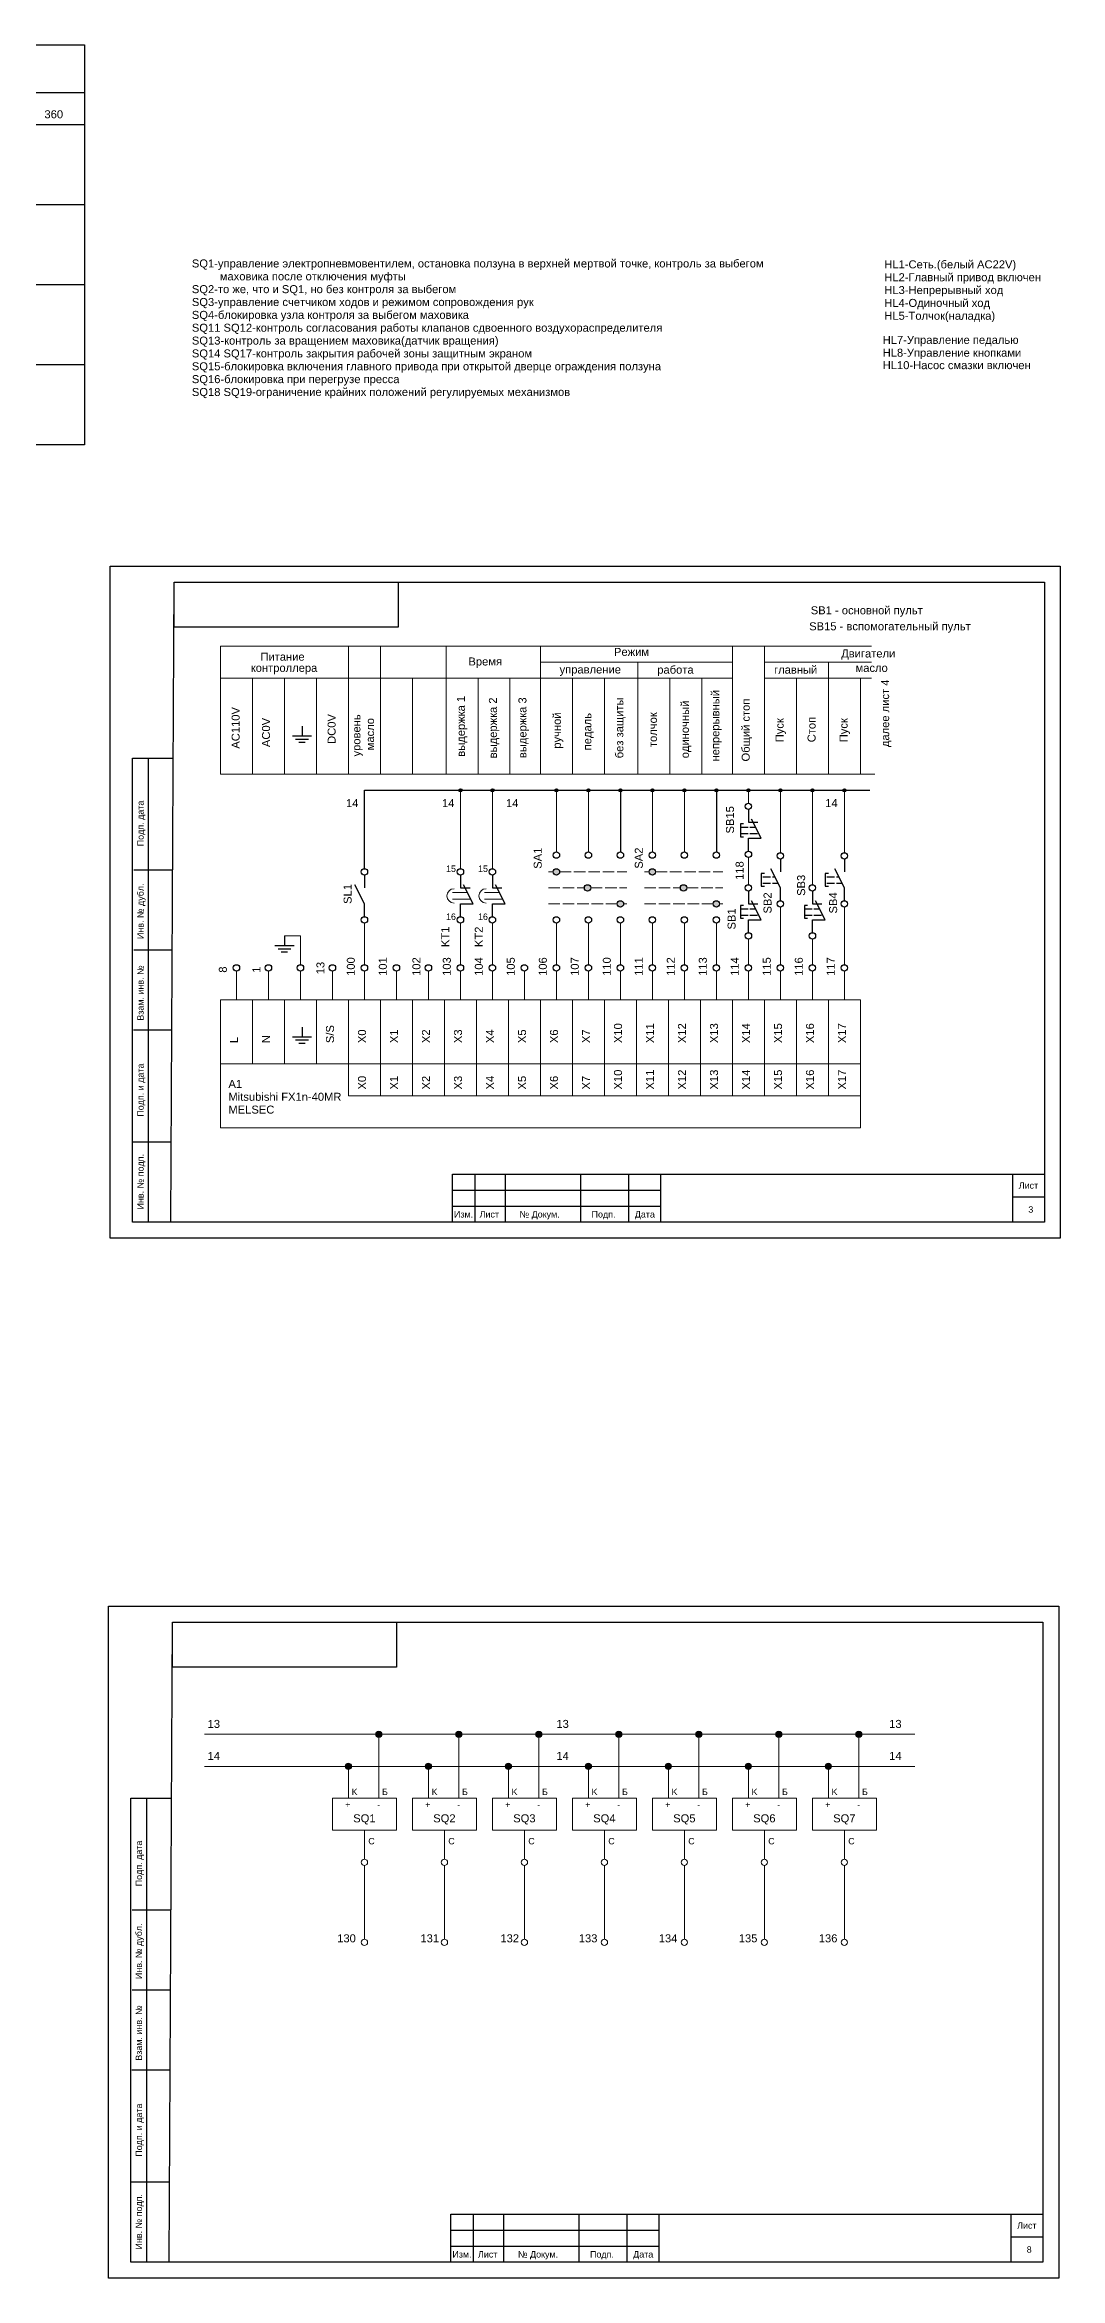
# Model space of a CAD drawing. Header units: millimetres. Extents: x 1674 to 4134, y 3039 to 4124.
# Drawn here: x 2306 to 2623, y 3290 to 3988 of the extents above; entities that cross this region are included whole.
import ezdxf

# ---------------------------------------------------------------- set-up
doc = ezdxf.new("R2010")
doc.units = ezdxf.units.MM
doc.linetypes.add('ACAD_ISO02W100', pattern=[15, 12, -3])
doc.layers.add('Аппаратура', color=7, linetype='Continuous', lineweight=20)
doc.layers.add('Рамки', color=7, linetype='Continuous', lineweight=25)
doc.styles.get("Standard").update_dxf_attribs({"font": 'arial.ttf'})
pattern_1 = [(90, (0.5, -0.5), (6, -4e-16), [10, -2]), (90, (2.5, -2.5), (6, -4e-16), [6, -1.5, 3, -1.5]), (90, (4.5, -5.5), (6, -4e-16), [10, -2])]
pattern_2 = [(90, (30.5, -0.5), (6, -4e-16), [10, -2]), (90, (32.5, -2.5), (6, -4e-16), [6, -1.5, 3, -1.5]), (90, (34.5, -5.5), (6, -4e-16), [10, -2])]

msp = doc.modelspace()

# ---------------------------------------------------------------- hatches: boundary and pattern name
h = msp.add_hatch(color=256)
h.dxf.hatch_style = 1
h.paths.add_polyline_path([(2436, 3755, 1), (2435, 3755, 1)])
h = msp.add_hatch(color=256)
h.dxf.hatch_style = 1
h.paths.add_polyline_path([(2446, 3755, 1), (2445, 3755, 1)])
h = msp.add_hatch(color=256)
h.dxf.hatch_style = 1
h.paths.add_polyline_path([(2466, 3755, 1), (2465, 3755, 1)])
h = msp.add_hatch(color=256)
h.dxf.hatch_style = 1
h.paths.add_polyline_path([(2476, 3755, 1), (2475, 3755, 1)])
h = msp.add_hatch(color=256)
h.dxf.hatch_style = 1
h.paths.add_polyline_path([(2486, 3755, 1), (2485, 3755, 1)])
h = msp.add_hatch(color=256)
h.dxf.hatch_style = 1
h.paths.add_polyline_path([(2496, 3755, 1), (2495, 3755, 1)])
h = msp.add_hatch(color=256)
h.dxf.hatch_style = 1
h.paths.add_polyline_path([(2506, 3755, 1), (2505, 3755, 1)])
h = msp.add_hatch(color=256)
h.dxf.hatch_style = 1
h.paths.add_polyline_path([(2516, 3755, 1), (2515, 3755, 1)])
h = msp.add_hatch(color=256)
h.dxf.hatch_style = 1
h.paths.add_polyline_path([(2526, 3755, 1), (2525, 3755, 1)])
h = msp.add_hatch(color=256)
h.dxf.hatch_style = 1
h.paths.add_polyline_path([(2536, 3755, 1), (2535, 3755, 1)])
h = msp.add_hatch(color=256)
h.dxf.hatch_style = 1
h.paths.add_polyline_path([(2546, 3755, 1), (2545, 3755, 1)])
h = msp.add_hatch(color=256)
h.dxf.hatch_style = 1
h.paths.add_polyline_path([(2556, 3755, 1), (2555, 3755, 1)])
at = {"layer": 'Аппаратура'}
h = msp.add_hatch(dxfattribs=at)
h.set_pattern_fill('GOST_WOOD')
h.set_pattern_definition(pattern_1)
h.paths.add_polyline_path([(2466.5, 3729.5), (2464.5, 3729.5, 1)])
h.paths.add_polyline_path([(2464.5, 3729.5), (2466.5, 3729.5, 1)])
h.paths.add_polyline_path([(2474.25, 3724.5), (2476.25, 3724.5, 1)])
h = msp.add_hatch(dxfattribs=at)
h.set_pattern_fill('GOST_WOOD')
h.set_pattern_definition(pattern_1)
h.paths.add_polyline_path([(2464.5, 3729.5), (2466.5, 3729.5, 1)])
h.paths.add_polyline_path([(2466.5, 3729.5), (2464.5, 3729.5, 1)])
h.paths.add_polyline_path([(2476.25, 3724.5), (2474.25, 3724.5, 1)])
h.paths.add_polyline_path([(2474.25, 3724.5), (2476.25, 3724.5, 1)])
h = msp.add_hatch(dxfattribs=at)
h.set_pattern_fill('GOST_WOOD')
h.set_pattern_definition(pattern_1)
h.paths.add_polyline_path([(2466.5, 3729.5, 1), (2464.5, 3729.5, 1)])
h.paths.add_polyline_path([(2476.25, 3724.5, 1), (2474.25, 3724.5, 1)])
h = msp.add_hatch(color=256, dxfattribs=at)
h.dxf.hatch_style = 1
h.set_gradient(color1=(255, 255, 255), tint=1)
h.paths.add_polyline_path([(2466.5, 3729.5, 1), (2464.5, 3729.5, 1)])
h.paths.add_polyline_path([(2474.25, 3724.5, 1), (2476.25, 3724.5, 1)])
h.paths.add_polyline_path([(2486.5, 3719.5, 1), (2484.5, 3719.5, 1)])
h = msp.add_hatch(dxfattribs=at)
h.set_pattern_fill('GOST_WOOD')
h.set_pattern_definition(pattern_2)
h.paths.add_polyline_path([(2496.5, 3729.5), (2494.5, 3729.5, 1)])
h.paths.add_polyline_path([(2494.5, 3729.5), (2496.5, 3729.5, 1)])
h.paths.add_polyline_path([(2504.25, 3724.5), (2506.25, 3724.5, 1)])
h = msp.add_hatch(dxfattribs=at)
h.set_pattern_fill('GOST_WOOD')
h.set_pattern_definition(pattern_2)
h.paths.add_polyline_path([(2494.5, 3729.5), (2496.5, 3729.5, 1)])
h.paths.add_polyline_path([(2496.5, 3729.5), (2494.5, 3729.5, 1)])
h.paths.add_polyline_path([(2506.25, 3724.5), (2504.25, 3724.5, 1)])
h.paths.add_polyline_path([(2504.25, 3724.5), (2506.25, 3724.5, 1)])
h = msp.add_hatch(dxfattribs=at)
h.set_pattern_fill('GOST_WOOD')
h.set_pattern_definition(pattern_2)
h.paths.add_polyline_path([(2496.5, 3729.5, 1), (2494.5, 3729.5, 1)])
h.paths.add_polyline_path([(2506.25, 3724.5, 1), (2504.25, 3724.5, 1)])
h = msp.add_hatch(color=256, dxfattribs=at)
h.dxf.hatch_style = 1
h.set_gradient(color1=(255, 255, 255), tint=1)
h.paths.add_polyline_path([(2496.5, 3729.5, 1), (2494.5, 3729.5, 1)])
h.paths.add_polyline_path([(2504.25, 3724.5, 1), (2506.25, 3724.5, 1)])
h.paths.add_polyline_path([(2516.5, 3719.5, 1), (2514.5, 3719.5, 1)])
h = msp.add_hatch(color=256, dxfattribs=at)
h.dxf.hatch_style = 1
h.paths.add_polyline_path([(2411, 3460, 1), (2409, 3460, 1)])
h = msp.add_hatch(color=256, dxfattribs=at)
h.dxf.hatch_style = 1
h.paths.add_polyline_path([(2436, 3460, 1), (2434, 3460, 1)])
h = msp.add_hatch(color=256, dxfattribs=at)
h.dxf.hatch_style = 1
h.paths.add_polyline_path([(2461, 3460, 1), (2459, 3460, 1)])
h = msp.add_hatch(color=256, dxfattribs=at)
h.dxf.hatch_style = 1
h.paths.add_polyline_path([(2486, 3460, 1), (2484, 3460, 1)])
h = msp.add_hatch(color=256, dxfattribs=at)
h.dxf.hatch_style = 1
h.paths.add_polyline_path([(2511, 3460, 1), (2509, 3460, 1)])
h = msp.add_hatch(color=256, dxfattribs=at)
h.dxf.hatch_style = 1
h.paths.add_polyline_path([(2536, 3460, 1), (2534, 3460, 1)])
h = msp.add_hatch(color=256, dxfattribs=at)
h.dxf.hatch_style = 1
h.paths.add_polyline_path([(2561, 3460, 1), (2559, 3460, 1)])
h = msp.add_hatch(color=256, dxfattribs=at)
h.dxf.hatch_style = 1
h.paths.add_polyline_path([(2401.5, 3450, 1), (2399.5, 3450, 1)])
h = msp.add_hatch(color=256, dxfattribs=at)
h.dxf.hatch_style = 1
h.paths.add_polyline_path([(2426.5, 3450, 1), (2424.5, 3450, 1)])
h = msp.add_hatch(color=256, dxfattribs=at)
h.dxf.hatch_style = 1
h.paths.add_polyline_path([(2451.5, 3450, 1), (2449.5, 3450, 1)])
h = msp.add_hatch(color=256, dxfattribs=at)
h.dxf.hatch_style = 1
h.paths.add_polyline_path([(2476.5, 3450, 1), (2474.5, 3450, 1)])
h = msp.add_hatch(color=256, dxfattribs=at)
h.dxf.hatch_style = 1
h.paths.add_polyline_path([(2501.5, 3450, 1), (2499.5, 3450, 1)])
h = msp.add_hatch(color=256, dxfattribs=at)
h.dxf.hatch_style = 1
h.paths.add_polyline_path([(2526.5, 3450, 1), (2524.5, 3450, 1)])
h = msp.add_hatch(color=256, dxfattribs=at)
h.dxf.hatch_style = 1
h.paths.add_polyline_path([(2551.5, 3450, 1), (2549.5, 3450, 1)])

# ---------------------------------------------------------------- linework, layer by layer
for p, q in [((2180.5, 3988), (2318, 3988)), ((2205.5, 3988), (2318, 3988)), ((2305.5, 3988), (2318, 3988)), ((2318, 3988), (2318, 3963)), ((2318, 3988), (2318, 3973)), ((2318, 3973), (2193.5, 3973)), ((2318, 3963), (2168.5, 3963)), ((2318, 3963), (2318, 3938)), ((2318, 3938), (2168.5, 3938)), ((2318, 3938), (2318, 3913)), ((2318, 3913), (2168.5, 3913)), ((2318, 3913), (2318, 3888)), ((2318, 3888), (2168.5, 3888)), ((2318, 3888), (2318, 3863)), ((2318, 3863), (2180.5, 3863)), ((2318, 3863), (2305.5, 3863)), ((2383, 3772), (2389, 3772)), ((2384, 3771), (2388, 3771)), ((2385, 3770), (2387, 3770)), ((2386, 3775), (2386, 3772)), ((2405.5, 3730.5), (2405.5, 3755)), ((2405.5, 3755), (2563.5, 3755)), ((2485.5, 3754.5), (2485.5, 3735.75)), ((2515.5, 3754.5), (2515.5, 3735.75)), ((2525.5, 3749), (2525.5, 3745)), ((2524, 3744.5), (2523, 3744.5)), ((2523, 3744.5), (2523, 3740.5)), ((2525.5, 3745), (2528.5, 3745)), ((2529.5, 3740), (2526.5, 3746)), ((2523, 3740.5), (2524, 3740.5)), ((2525.5, 3736), (2525.5, 3740)), ((2525.5, 3740), (2529.5, 3740)), ((2405.5, 3728.5), (2405.5, 3724.5)), ((2435.5, 3728.5), (2435.5, 3724.5)), ((2445.5, 3728.5), (2445.5, 3724.5)), ((2530.5, 3729), (2529.5, 3729)), ((2529.5, 3729), (2529.5, 3725)), ((2535.5, 3724.5), (2532.5, 3730.5)), ((2535.5, 3733.5), (2535.5, 3729.5)), ((2550.5, 3729), (2549.5, 3729)), ((2549.5, 3729), (2549.5, 3725)), ((2555.5, 3724.5), (2552.5, 3730.5)), ((2555.5, 3733.5), (2555.5, 3729.5)), ((2405.5, 3719.5), (2402.5, 3725.5)), ((2435.5, 3724.5), (2438.5, 3724.5)), ((2439.5, 3719.5), (2436.5, 3725.5)), ((2445.5, 3724.5), (2448.5, 3724.5)), ((2449.5, 3719.5), (2446.5, 3725.5)), ((2525.5, 3723.5), (2525.5, 3719.5)), ((2529.5, 3714.5), (2526.5, 3720.5)), ((2529.5, 3725), (2530.5, 3725)), ((2535.5, 3720.5), (2535.5, 3724.5)), ((2545.5, 3723.5), (2545.5, 3719.5)), ((2549.5, 3714.5), (2546.5, 3720.5)), ((2549.5, 3725), (2550.5, 3725)), ((2555.5, 3720.5), (2555.5, 3724.5)), ((2405.5, 3715.5), (2405.5, 3719.5)), ((2435.5, 3715.5), (2435.5, 3719.5)), ((2435.5, 3719.5), (2439.5, 3719.5)), ((2445.5, 3715.5), (2445.5, 3719.5)), ((2445.5, 3719.5), (2449.5, 3719.5)), ((2524, 3719), (2523, 3719)), ((2523, 3719), (2523, 3715)), ((2523, 3715), (2524, 3715)), ((2525.5, 3719.5), (2528.5, 3719.5)), ((2525.5, 3710.5), (2525.5, 3714.5)), ((2525.5, 3714.5), (2529.5, 3714.5)), ((2544, 3719), (2543, 3719)), ((2543, 3719), (2543, 3715)), ((2543, 3715), (2544, 3715)), ((2545.5, 3719.5), (2548.5, 3719.5)), ((2545.5, 3710.5), (2545.5, 3714.5)), ((2545.5, 3714.5), (2549.5, 3714.5)), ((2377.5, 3706.5), (2383.5, 3706.5)), ((2380.5, 3709.5), (2380.5, 3706.5)), ((2378.5, 3705.5), (2382.5, 3705.5)), ((2379.5, 3704.5), (2381.5, 3704.5)), ((2386, 3681), (2386, 3678)), ((2383, 3678), (2389, 3678)), ((2384, 3677), (2388, 3677)), ((2385, 3676), (2387, 3676))]:
    msp.add_line(p, q)
at = {"linetype": 'ACAD_ISO02W100', "ltscale": 0.2}
for p, q in [((2523, 3743.5), (2527.75, 3743.5)), ((2523, 3741.5), (2528.75, 3741.5)), ((2530, 3728), (2533.75, 3728)), ((2550, 3728), (2553.75, 3728)), ((2530, 3726), (2534.75, 3726)), ((2550, 3726), (2554.75, 3726)), ((2523, 3718), (2527.75, 3718)), ((2523, 3716), (2528.75, 3716)), ((2543, 3718), (2547.75, 3718)), ((2543, 3716), (2548.75, 3716))]:
    msp.add_line(p, q, dxfattribs=at)
for centre, radius in [((2435.5, 3755), 0.5), ((2445.5, 3755), 0.5), ((2465.5, 3755), 0.5), ((2475.5, 3755), 0.5), ((2485.5, 3755), 0.5), ((2495.5, 3755), 0.5), ((2505.5, 3755), 0.5), ((2515.5, 3755), 0.5), ((2525.5, 3755), 0.5), ((2535.5, 3755), 0.5), ((2545.5, 3755), 0.5), ((2555.5, 3755), 0.5), ((2525.5, 3750), 1), ((2465.5, 3734.75), 1), ((2475.5, 3734.75), 1), ((2485.5, 3734.75), 1), ((2495.5, 3734.75), 1), ((2505.5, 3734.75), 1), ((2515.5, 3734.75), 1), ((2525.52, 3735), 1), ((2535.5, 3734.5), 1), ((2555.5, 3734.5), 1), ((2405.5, 3729.5), 1), ((2435.5, 3729.5), 1), ((2445.5, 3729.5), 1), ((2465.5, 3729.5), 1), ((2495.5, 3729.5), 1), ((2475.25, 3724.5), 1), ((2485.5, 3719.5), 1), ((2505.25, 3724.5), 1), ((2515.5, 3719.5), 1), ((2525.5, 3724.5), 1), ((2535.5, 3719.5), 1), ((2545.5, 3724.5), 1), ((2555.5, 3719.5), 1), ((2405.5, 3714.5), 1), ((2435.5, 3714.5), 1), ((2445.5, 3714.5), 1), ((2465.5, 3714.5), 1), ((2475.5, 3714.5), 1), ((2485.5, 3714.5), 1), ((2495.5, 3714.5), 1), ((2505.5, 3714.5), 1), ((2515.5, 3714.5), 1), ((2525.52, 3709.5), 1), ((2545.52, 3709.5), 1), ((2365.5, 3699.5), 1), ((2375.5, 3699.5), 1), ((2385.5, 3699.5), 1), ((2395.5, 3699.5), 1), ((2405.5, 3699.5), 1), ((2415.5, 3699.5), 1), ((2425.5, 3699.5), 1), ((2435.5, 3699.5), 1), ((2445.5, 3699.5), 1), ((2455.5, 3699.5), 1), ((2465.5, 3699.5), 1), ((2475.5, 3699.5), 1), ((2485.5, 3699.5), 1), ((2495.5, 3699.5), 1), ((2505.5, 3699.5), 1), ((2515.5, 3699.5), 1), ((2525.5, 3699.5), 1), ((2535.5, 3699.5), 1), ((2545.5, 3699.5), 1), ((2555.5, 3699.5), 1)]:
    msp.add_circle(centre, radius)
at = {"layer": 'Аппаратура'}
for p, q in [((2460.5, 3800), (2360.5, 3800)), ((2360.5, 3760), (2360.5, 3800)), ((2400.5, 3800), (2400.5, 3790)), ((2410.5, 3760), (2410.5, 3800)), ((2431, 3800), (2431, 3790)), ((2460.5, 3800), (2460.5, 3790)), ((2564, 3800), (2460.5, 3800)), ((2460.5, 3790), (2460.5, 3800)), ((2520.5, 3790), (2520.5, 3800)), ((2530.5, 3790), (2530.5, 3800)), ((2460.5, 3795), (2520.5, 3795)), ((2491, 3795), (2491, 3790)), ((2530.5, 3795), (2564, 3795)), ((2550.5, 3760), (2550.5, 3795)), ((2360.5, 3790), (2460.5, 3790)), ((2370.5, 3760), (2370.5, 3790)), ((2380.5, 3760), (2380.5, 3790)), ((2390.5, 3760), (2390.5, 3790)), ((2400.5, 3790), (2400.5, 3760)), ((2400.5, 3760), (2400.5, 3790)), ((2420.5, 3760), (2420.5, 3790)), ((2431, 3760), (2431, 3790)), ((2441, 3760), (2441, 3790)), ((2451, 3760), (2451, 3790)), ((2460.5, 3790), (2520.5, 3790)), ((2460.5, 3790), (2460.5, 3760)), ((2460.5, 3760), (2460.5, 3790)), ((2470.5, 3760), (2470.5, 3790)), ((2480.5, 3760), (2480.5, 3790)), ((2491, 3760), (2491, 3790)), ((2501, 3760), (2501, 3790)), ((2511, 3760), (2511, 3790)), ((2520.5, 3760), (2520.5, 3790)), ((2520.5, 3760), (2520.5, 3790)), ((2530.5, 3790), (2564, 3790)), ((2530.5, 3760), (2530.5, 3790)), ((2540.5, 3760), (2540.5, 3790)), ((2560.5, 3760), (2560.5, 3790)), ((2360.5, 3760), (2460.5, 3760)), ((2460.5, 3760), (2565, 3760)), ((2435.5, 3730.5), (2435.5, 3754.5)), ((2445.5, 3730.5), (2445.5, 3754.5)), ((2465.5, 3735.75), (2465.5, 3754.5)), ((2475.5, 3735.75), (2475.5, 3754.5)), ((2495.5, 3735.75), (2495.5, 3754.5)), ((2505.5, 3735.75), (2505.5, 3754.5)), ((2525.5, 3751), (2525.5, 3755)), ((2535.5, 3735.5), (2535.5, 3754.5)), ((2545.5, 3725.5), (2545.5, 3754.5)), ((2555.5, 3735.5), (2555.5, 3754.5)), ((2525.5, 3725.5), (2525.51, 3734)), ((2437.7, 3723.1), (2433, 3723.1)), ((2438.75, 3721), (2433, 3721)), ((2447.7, 3723.1), (2443, 3723.1)), ((2448.75, 3721), (2443, 3721)), ((2405.5, 3713.5), (2405.5, 3700.5)), ((2435.5, 3713.5), (2435.5, 3700.5)), ((2445.5, 3713.5), (2445.5, 3700.5)), ((2465.5, 3713.5), (2465.5, 3700.5)), ((2475.5, 3713.5), (2475.5, 3700.5)), ((2485.5, 3713.5), (2485.5, 3700.5)), ((2495.5, 3713.5), (2495.5, 3700.5)), ((2505.5, 3713.5), (2505.5, 3700.5)), ((2515.5, 3713.5), (2515.5, 3700.5)), ((2535.5, 3718.5), (2535.5, 3700.5)), ((2555.5, 3718.5), (2555.5, 3700.5)), ((2385.5, 3709.5), (2380.5, 3709.5)), ((2385.5, 3700.5), (2385.5, 3709.5)), ((2525.52, 3708.5), (2525.55, 3700.39)), ((2545.5, 3708.5), (2545.55, 3700.39)), ((2365.5, 3689.5), (2365.5, 3698.5)), ((2375.5, 3689.5), (2375.5, 3698.5)), ((2385.5, 3689.5), (2385.5, 3698.5)), ((2395.5, 3689.5), (2395.5, 3698.5)), ((2405.5, 3689.5), (2405.5, 3698.5)), ((2415.5, 3689.5), (2415.5, 3698.5)), ((2425.5, 3689.5), (2425.5, 3698.5)), ((2435.5, 3689.5), (2435.5, 3698.5)), ((2445.5, 3689.5), (2445.5, 3698.5)), ((2455.5, 3689.5), (2455.5, 3698.5)), ((2465.5, 3689.5), (2465.5, 3698.5)), ((2475.5, 3689.5), (2475.5, 3698.5)), ((2485.5, 3689.5), (2485.5, 3698.5)), ((2495.5, 3689.5), (2495.5, 3698.5)), ((2505.5, 3689.5), (2505.5, 3698.5)), ((2515.5, 3689.5), (2515.5, 3698.5)), ((2525.5, 3689.5), (2525.5, 3698.5)), ((2535.5, 3689.5), (2535.5, 3698.5)), ((2545.5, 3689.5), (2545.5, 3698.5)), ((2555.5, 3689.5), (2555.5, 3698.5)), ((2355.5, 3460), (2577.5, 3460)), ((2410, 3440), (2410, 3459)), ((2435, 3440), (2435, 3459)), ((2460, 3440), (2460, 3459)), ((2485, 3440), (2485, 3459)), ((2510, 3440), (2510, 3459)), ((2535, 3440), (2535, 3459)), ((2560, 3440), (2560, 3459)), ((2355.5, 3449.91), (2577.5, 3449.91)), ((2400.5, 3440), (2400.5, 3450)), ((2425.5, 3440), (2425.5, 3450)), ((2450.5, 3440), (2450.5, 3450)), ((2475.5, 3440), (2475.5, 3450)), ((2500.5, 3440), (2500.5, 3450)), ((2525.5, 3440), (2525.5, 3450)), ((2550.5, 3440), (2550.5, 3450)), ((2405.5, 3430), (2405.5, 3421)), ((2430.5, 3430), (2430.5, 3421)), ((2455.5, 3430), (2455.5, 3421)), ((2480.5, 3430), (2480.5, 3421)), ((2505.5, 3430), (2505.5, 3421)), ((2530.5, 3430), (2530.5, 3421)), ((2555.5, 3430), (2555.5, 3421)), ((2405.5, 3419), (2405.5, 3396)), ((2430.5, 3419), (2430.5, 3396)), ((2455.5, 3419), (2455.5, 3396)), ((2480.5, 3419), (2480.5, 3396)), ((2505.5, 3419), (2505.5, 3396)), ((2530.5, 3419), (2530.5, 3396)), ((2555.5, 3419), (2555.5, 3396))]:
    msp.add_line(p, q, dxfattribs=at)
at = {"layer": 'Аппаратура', "linetype": 'ACAD_ISO02W100', "ltscale": 0.3}
for p, q in [((2463, 3729.5), (2464.5, 3729.5)), ((2466.5, 3729.5), (2487.5, 3729.5)), ((2493, 3729.5), (2494.5, 3729.5)), ((2496.5, 3729.5), (2517.5, 3729.5)), ((2463, 3724.5), (2474.25, 3724.5)), ((2476.25, 3724.5), (2487.5, 3724.5)), ((2493, 3724.5), (2504.25, 3724.5)), ((2506.25, 3724.5), (2517.5, 3724.5)), ((2463, 3719.5), (2484.5, 3719.5)), ((2486.5, 3719.5), (2487.5, 3719.5)), ((2493, 3719.5), (2514.5, 3719.5)), ((2516.5, 3719.5), (2517.5, 3719.5))]:
    msp.add_line(p, q, dxfattribs=at)
at = {"layer": 'Аппаратура'}
for points in [[(2360.5, 3669.5), (2370.5, 3669.5), (2370.5, 3689.5), (2360.5, 3689.5)], [(2370.5, 3669.5), (2380.5, 3669.5), (2380.5, 3689.5), (2370.5, 3689.5)], [(2380.5, 3669.5), (2390.5, 3669.5), (2390.5, 3689.5), (2380.5, 3689.5)], [(2390.5, 3669.5), (2400.5, 3669.5), (2400.5, 3689.5), (2390.5, 3689.5)], [(2400.5, 3669.5), (2410.5, 3669.5), (2410.5, 3689.5), (2400.5, 3689.5)], [(2410.5, 3669.5), (2420.5, 3669.5), (2420.5, 3689.5), (2410.5, 3689.5)], [(2420.5, 3669.5), (2430.5, 3669.5), (2430.5, 3689.5), (2420.5, 3689.5)], [(2430.5, 3669.5), (2440.5, 3669.5), (2440.5, 3689.5), (2430.5, 3689.5)], [(2440.5, 3669.5), (2450.5, 3669.5), (2450.5, 3689.5), (2440.5, 3689.5)], [(2450.5, 3669.5), (2460.5, 3669.5), (2460.5, 3689.5), (2450.5, 3689.5)], [(2460.5, 3669.5), (2470.5, 3669.5), (2470.5, 3689.5), (2460.5, 3689.5)], [(2470.5, 3669.5), (2480.5, 3669.5), (2480.5, 3689.5), (2470.5, 3689.5)], [(2480.5, 3669.5), (2490.5, 3669.5), (2490.5, 3689.5), (2480.5, 3689.5)], [(2490.5, 3669.5), (2500.5, 3669.5), (2500.5, 3689.5), (2490.5, 3689.5)], [(2500.5, 3669.5), (2510.5, 3669.5), (2510.5, 3689.5), (2500.5, 3689.5)], [(2510.5, 3669.5), (2520.5, 3669.5), (2520.5, 3689.5), (2510.5, 3689.5)], [(2520.5, 3669.5), (2530.5, 3669.5), (2530.5, 3689.5), (2520.5, 3689.5)], [(2530.5, 3669.5), (2540.5, 3669.5), (2540.5, 3689.5), (2530.5, 3689.5)], [(2540.5, 3669.5), (2550.5, 3669.5), (2550.5, 3689.5), (2540.5, 3689.5)], [(2550.5, 3669.5), (2560.5, 3669.5), (2560.5, 3689.5), (2550.5, 3689.5)], [(2360.5, 3669.5), (2560.5, 3669.5), (2560.5, 3649.5), (2360.5, 3649.5)], [(2400.5, 3659.5), (2410.5, 3659.5), (2410.5, 3669.5), (2400.5, 3669.5)], [(2410.5, 3659.5), (2420.5, 3659.5), (2420.5, 3669.5), (2410.5, 3669.5)], [(2420.5, 3659.5), (2430.5, 3659.5), (2430.5, 3669.5), (2420.5, 3669.5)], [(2430.5, 3659.5), (2440.5, 3659.5), (2440.5, 3669.5), (2430.5, 3669.5)], [(2440.5, 3659.5), (2450.5, 3659.5), (2450.5, 3669.5), (2440.5, 3669.5)], [(2450.5, 3659.5), (2460.5, 3659.5), (2460.5, 3669.5), (2450.5, 3669.5)], [(2460.5, 3659.5), (2470.5, 3659.5), (2470.5, 3669.5), (2460.5, 3669.5)], [(2470.5, 3659.5), (2480.5, 3659.5), (2480.5, 3669.5), (2470.5, 3669.5)], [(2480.5, 3659.5), (2490.5, 3659.5), (2490.5, 3669.5), (2480.5, 3669.5)], [(2490.5, 3659.5), (2500.5, 3659.5), (2500.5, 3669.5), (2490.5, 3669.5)], [(2500.5, 3659.5), (2510.5, 3659.5), (2510.5, 3669.5), (2500.5, 3669.5)], [(2510.5, 3659.5), (2520.5, 3659.5), (2520.5, 3669.5), (2510.5, 3669.5)], [(2520.5, 3659.5), (2530.5, 3659.5), (2530.5, 3669.5), (2520.5, 3669.5)], [(2530.5, 3659.5), (2540.5, 3659.5), (2540.5, 3669.5), (2530.5, 3669.5)], [(2540.5, 3659.5), (2550.5, 3659.5), (2550.5, 3669.5), (2540.5, 3669.5)], [(2550.5, 3659.5), (2560.5, 3659.5), (2560.5, 3669.5), (2550.5, 3669.5)], [(2395.5, 3440), (2415.5, 3440), (2415.5, 3430), (2395.5, 3430)], [(2420.5, 3440), (2440.5, 3440), (2440.5, 3430), (2420.5, 3430)], [(2445.5, 3440), (2465.5, 3440), (2465.5, 3430), (2445.5, 3430)], [(2470.5, 3440), (2490.5, 3440), (2490.5, 3430), (2470.5, 3430)], [(2495.5, 3440), (2515.5, 3440), (2515.5, 3430), (2495.5, 3430)], [(2520.5, 3440), (2540.5, 3440), (2540.5, 3430), (2520.5, 3430)], [(2545.5, 3440), (2565.5, 3440), (2565.5, 3430), (2545.5, 3430)]]:
    msp.add_lwpolyline(points, close=True, dxfattribs=at)
for centre in [(2410, 3460), (2435, 3460), (2460, 3460), (2485, 3460), (2510, 3460), (2535, 3460), (2560, 3460), (2400.5, 3450), (2425.5, 3450), (2450.5, 3450), (2475.5, 3450), (2500.5, 3450), (2525.5, 3450), (2550.5, 3450), (2405.5, 3420), (2430.5, 3420), (2455.5, 3420), (2480.5, 3420), (2505.5, 3420), (2530.5, 3420), (2555.5, 3420), (2405.5, 3395), (2430.5, 3395), (2455.5, 3395), (2480.5, 3395), (2505.5, 3395), (2530.5, 3395), (2555.5, 3395)]:
    msp.add_circle(centre, 1, dxfattribs=at)
for centre in [(2433.52, 3722), (2443.52, 3722)]:
    msp.add_arc(centre, 2.23, 90, 270, dxfattribs=at)
at = {"layer": 'Рамки'}
for p, q in [((2345, 3620), (2346, 3820)), ((2346, 3820), (2618, 3820)), ((2618, 3820), (2618, 3620)), ((2333, 3765), (2345.72, 3765)), ((2333, 3620), (2333, 3765)), ((2338, 3620), (2338, 3765)), ((2345.42, 3730), (2333.42, 3730)), ((2345.42, 3705), (2333.42, 3705)), ((2345.3, 3680), (2333.3, 3680)), ((2345.12, 3645), (2333.12, 3645)), ((2345.12, 3645), (2333.12, 3645)), ((2345.12, 3645), (2333.12, 3645)), ((2433, 3630), (2498, 3630)), ((2440, 3635), (2440, 3620)), ((2449.5, 3635), (2449.5, 3620)), ((2473, 3635), (2473, 3620)), ((2488, 3635), (2488, 3620)), ((2608, 3635), (2608, 3620)), ((2433, 3625), (2498, 3625)), ((2608, 3628), (2618, 3628)), ((2345, 3620), (2333, 3620)), ((2618, 3620), (2345, 3620)), ((2344.5, 3295), (2345.5, 3495)), ((2345.5, 3495), (2617.5, 3495)), ((2617.5, 3495), (2617.5, 3295)), ((2332.5, 3440), (2345.22, 3440)), ((2332.5, 3295), (2332.5, 3440)), ((2337.5, 3295), (2337.5, 3440)), ((2344.92, 3405), (2332.92, 3405)), ((2344.92, 3380), (2332.92, 3380)), ((2344.8, 3355), (2332.8, 3355)), ((2344.62, 3320), (2332.62, 3320)), ((2344.62, 3320), (2332.62, 3320)), ((2344.62, 3320), (2332.62, 3320)), ((2439.5, 3310), (2439.5, 3295)), ((2449, 3310), (2449, 3295)), ((2472.5, 3310), (2472.5, 3295)), ((2487.5, 3310), (2487.5, 3295)), ((2607.5, 3310), (2607.5, 3295)), ((2432.5, 3305), (2497.5, 3305)), ((2607.5, 3303), (2617.5, 3303)), ((2344.5, 3295), (2332.5, 3295)), ((2617.5, 3295), (2344.5, 3295)), ((2432.5, 3300), (2497.5, 3300))]:
    msp.add_line(p, q, dxfattribs=at)
for points in [[(2326, 3825), (2623, 3825), (2623, 3615), (2326, 3615)], [(2346, 3820), (2416, 3820), (2416, 3806), (2346, 3806)], [(2433, 3620), (2433, 3635), (2618, 3635), (2618, 3620)], [(2433, 3635), (2498, 3635), (2498, 3620), (2433, 3620)], [(2325.5, 3500), (2622.5, 3500), (2622.5, 3290), (2325.5, 3290)], [(2345.5, 3495), (2415.5, 3495), (2415.5, 3481), (2345.5, 3481)], [(2432.5, 3295), (2432.5, 3310), (2617.5, 3310), (2617.5, 3295)], [(2432.5, 3310), (2497.5, 3310), (2497.5, 3295), (2432.5, 3295)]]:
    msp.add_lwpolyline(points, close=True, dxfattribs=at)

# ---------------------------------------------------------------- texts
for s, height, p in [('360', 2.5, (2305.5, 3965)), ('SQ1-управление электропневмовентилем, остановка ползуна в верхней мертвой точке, контроль за выбегом', 2.5, (2351.57, 3918.38)), ('         маховика после отключения муфты', 2.5, (2351.57, 3914.36)), ('HL1-Сеть.(белый AC22V)', 2.5, (2567.98, 3918.1)), ('HL2-Главный привод включен', 2.5, (2567.98, 3914.08)), ('SQ2-то же, что и SQ1, но без контроля за выбегом', 2.5, (2351.57, 3910.35)), ('SQ3-управление счетчиком ходов и режимом сопровождения рук', 2.5, (2351.57, 3906.33)), ('HL3-Непрерывный ход', 2.5, (2567.98, 3910.07)), ('SQ4-блокировка узла контроля за выбегом маховика', 2.5, (2351.57, 3902.31)), ('HL4-Одиночный ход', 2.5, (2567.98, 3906.05)), ('HL5-Толчок(наладка)', 2.5, (2567.98, 3902.04)), ('SQ11 SQ12-контроль согласования работы клапанов сдвоенного воздухораспределителя', 2.5, (2351.57, 3898.3)), ('SQ13-контроль за вращением маховика(датчик вращения)', 2.5, (2351.57, 3894.28)), ('HL7-Управление педалью', 2.5, (2567.48, 3894.5)), ('SQ14 SQ17-контроль закрытия рабочей зоны защитным экраном', 2.5, (2351.57, 3890.27)), ('SQ15-блокировка включения главного привода при открытой дверце ограждения ползуна', 2.5, (2351.57, 3886.25)), ('HL8-Управление кнопками', 2.5, (2567.48, 3890.49)), ('HL10-Насос смазки включен', 2.5, (2567.48, 3886.6)), ('SQ16-блокировка при перегрузе пресса', 2.5, (2351.57, 3882.23)), ('SQ18 SQ19-ограничение крайних положений регулируемых механизмов', 2.5, (2351.57, 3878.22)), ('SB1 - основной пульт', 2.5, (2545, 3810)), ('SB15 - вспомогательный пульт', 2.5, (2544.5, 3805)), ('Питание', 2.5, (2373, 3795.5)), ('Режим', 2.5, (2483.5, 3797)), ('Двигатели', 2.5, (2554.5, 3796.5)), ('контроллера', 2.5, (2370, 3792)), ('Время', 2.5, (2438, 3794)), ('управление', 2.5, (2466.5, 3791.5)), ('работа', 2.5, (2497.03, 3791.44)), ('главный', 2.5, (2533.53, 3791.44)), ('масло', 2.5, (2559, 3792)), ('14', 2.5, (2399.75, 3749.75)), ('14', 2.5, (2429.75, 3749.75)), ('14', 2.5, (2449.75, 3749.75)), ('14', 2.5, (2549.5, 3749.75)), ('15', 2, (2431, 3729.5)), ('15', 2, (2441, 3729.5)), ('16', 2, (2431, 3714.5)), ('16', 2, (2441, 3714.5)), ('A1', 2.5, (2363, 3662)), ('Mitsubishi FX1n-40MR', 2.5, (2363, 3657.98)), ('MELSEC', 2.5, (2363, 3653.97)), ('13', 2.5, (2356.5, 3462)), ('13', 2.5, (2465.5, 3462)), ('13', 2.5, (2569.5, 3462)), ('14', 2.5, (2356.5, 3452)), ('14', 2.5, (2465.5, 3452)), ('14', 2.5, (2569.5, 3452)), ('130', 2.5, (2397, 3395)), ('131', 2.5, (2423, 3395)), ('132', 2.5, (2448, 3395)), ('133', 2.5, (2472.5, 3395)), ('134', 2.5, (2497.5, 3395)), ('135', 2.5, (2522.5, 3395)), ('136', 2.5, (2547.5, 3395))]:
    msp.add_text(s, height=height).set_placement(p)
for s, p in [('выдержка 1', (2436.91, 3765.5)), ('выдержка 2', (2446.91, 3765)), ('выдержка 3', (2456.14, 3765.04)), ('без защиты', (2486.41, 3765)), ('непрерывный', (2516.41, 3764)), ('Общий стоп', (2525.91, 3764)), ('далее лист 4', (2569.5, 3768.5)), ('AC110V', (2366.5, 3768)), ('AC0V', (2376, 3768.5)), ('DC0V', (2396.5, 3769.5)), ('уровень', (2404.25, 3765.56)), ('масло', (2408.5, 3767.5)), ('ручной', (2466.91, 3768)), ('педаль', (2476.41, 3767.5)), ('толчок', (2496.91, 3768.5)), ('одиночный', (2506.91, 3765)), ('Пуск', (2536.5, 3770)), ('Стоп', (2546.5, 3770)), ('Пуск', (2556.5, 3770)), ('SB15', (2521, 3741.5)), ('SA1', (2460.91, 3730.47)), ('SA2', (2492.5, 3730.5)), ('118', (2524, 3727)), ('SB3', (2543.24, 3722)), ('SL1', (2401.5, 3719.5)), ('SB2', (2532.74, 3716.5)), ('SB4', (2553.24, 3716.5)), ('SB1', (2521.5, 3711.5)), ('KT1', (2432, 3706)), ('KT2', (2442.5, 3706)), ('8', (2362.5, 3698)), ('1', (2373, 3698)), ('13', (2393, 3697.5)), ('100', (2402.5, 3697)), ('101', (2412.5, 3697)), ('102', (2423, 3697)), ('103', (2432.5, 3697)), ('104', (2442.5, 3697)), ('105', (2452.5, 3697)), ('106', (2462.5, 3697)), ('107', (2472.5, 3697)), ('110', (2482.5, 3697)), ('111', (2492.5, 3697)), ('112', (2502.5, 3697)), ('113', (2512.5, 3697)), ('114', (2522.5, 3697)), ('115', (2532.5, 3697)), ('116', (2542.5, 3697)), ('117', (2552.5, 3697)), ('S/S', (2396, 3676)), ('X0', (2406, 3676)), ('X1', (2416, 3676)), ('X2', (2426, 3676)), ('X3', (2436, 3676)), ('X4', (2446, 3676)), ('X5', (2456, 3676)), ('X6', (2466, 3676)), ('X7', (2476, 3676)), ('X10', (2486, 3676)), ('X11', (2496, 3676)), ('X12', (2506, 3676)), ('X13', (2516, 3676)), ('X14', (2526, 3676)), ('X15', (2536, 3676)), ('X16', (2546, 3676)), ('X17', (2556, 3676)), ('L', (2366, 3676)), ('N', (2376, 3676)), ('X0', (2406, 3661.5)), ('X1', (2416, 3661.5)), ('X2', (2426, 3661.5)), ('X3', (2436, 3661.5)), ('X4', (2446, 3661.5)), ('X5', (2456, 3661.5)), ('X6', (2466, 3661.5)), ('X7', (2476, 3661.5)), ('X10', (2486, 3661.5)), ('X11', (2496, 3661.5)), ('X12', (2506, 3661.5)), ('X13', (2516, 3661.5)), ('X14', (2526, 3661.5)), ('X15', (2536, 3661.5)), ('X16', (2546, 3661.5)), ('X17', (2556, 3661.5))]:
    msp.add_text(s, height=2.5, rotation=90).set_placement(p)
at = {"layer": 'Аппаратура'}
for s, height, p in [('K', 2, (2401.5, 3441)), ('Б', 2, (2411, 3441)), ('K', 2, (2426.5, 3441)), ('Б', 2, (2436, 3441)), ('K', 2, (2451.5, 3441)), ('Б', 2, (2461, 3441)), ('K', 2, (2476.5, 3441)), ('Б', 2, (2486, 3441)), ('K', 2, (2501.5, 3441)), ('Б', 2, (2511, 3441)), ('K', 2, (2526.5, 3441)), ('Б', 2, (2536, 3441)), ('K', 2, (2551.5, 3441)), ('Б', 2, (2561, 3441)), ('+', 2, (2399.5, 3437)), ('SQ1', 2.5, (2402, 3432.5)), ('-', 2, (2409.5, 3437)), ('+', 2, (2424.5, 3437)), ('SQ2', 2.5, (2427, 3432.5)), ('-', 2, (2434.5, 3437)), ('+', 2, (2449.5, 3437)), ('SQ3', 2.5, (2452, 3432.5)), ('-', 2, (2459.5, 3437)), ('+', 2, (2474.5, 3437)), ('SQ4', 2.5, (2477, 3432.5)), ('-', 2, (2484.5, 3437)), ('+', 2, (2499.5, 3437)), ('SQ5', 2.5, (2502, 3432.5)), ('-', 2, (2509.5, 3437)), ('+', 2, (2524.5, 3437)), ('SQ6', 2.5, (2527, 3432.5)), ('-', 2, (2534.5, 3437)), ('+', 2, (2549.5, 3437)), ('SQ7', 2.5, (2552, 3432.5)), ('-', 2, (2559.5, 3437)), ('C', 2, (2406.71, 3425.62)), ('C', 2, (2431.71, 3425.62)), ('C', 2, (2456.71, 3425.62)), ('C', 2, (2481.71, 3425.62)), ('C', 2, (2506.71, 3425.62)), ('C', 2, (2531.71, 3425.62)), ('C', 2, (2556.71, 3425.62))]:
    msp.add_text(s, height=height, dxfattribs=at).set_placement(p)
at = {"layer": 'Рамки'}
for s, p in [('Подп. дата', (2336.5, 3737.5)), ('Инв. № дубл.', (2336.5, 3708.5)), ('Взам. инв. №', (2336.5, 3683)), ('Подп. и дата', (2336.5, 3653)), ('Инв. № подп.', (2336.5, 3624)), ('Подп. дата', (2336, 3412.5)), ('Инв. № дубл.', (2336, 3383.5)), ('Взам. инв. №', (2336, 3358)), ('Подп. и дата', (2336, 3328)), ('Инв. № подп.', (2336, 3299))]:
    msp.add_text(s, height=2, rotation=90, dxfattribs=at).set_placement(p)
for s, p in [('Лист', (2610, 3630.5)), ('Изм.', (2433.5, 3621.5)), ('Лист', (2441.5, 3621.5)), ('№ Докум.', (2454, 3621.5)), ('Подп.', (2476.5, 3621.5)), ('Дата', (2490, 3621.5)), ('3', (2613, 3623)), ('Лист', (2609.5, 3305.5)), ('Изм.', (2433, 3296.5)), ('Лист', (2441, 3296.5)), ('№ Докум.', (2453.5, 3296.5)), ('Подп.', (2476, 3296.5)), ('Дата', (2489.5, 3296.5)), ('8', (2612.5, 3298))]:
    msp.add_text(s, height=2, dxfattribs=at).set_placement(p)

doc.saveas('drawing.dxf')
